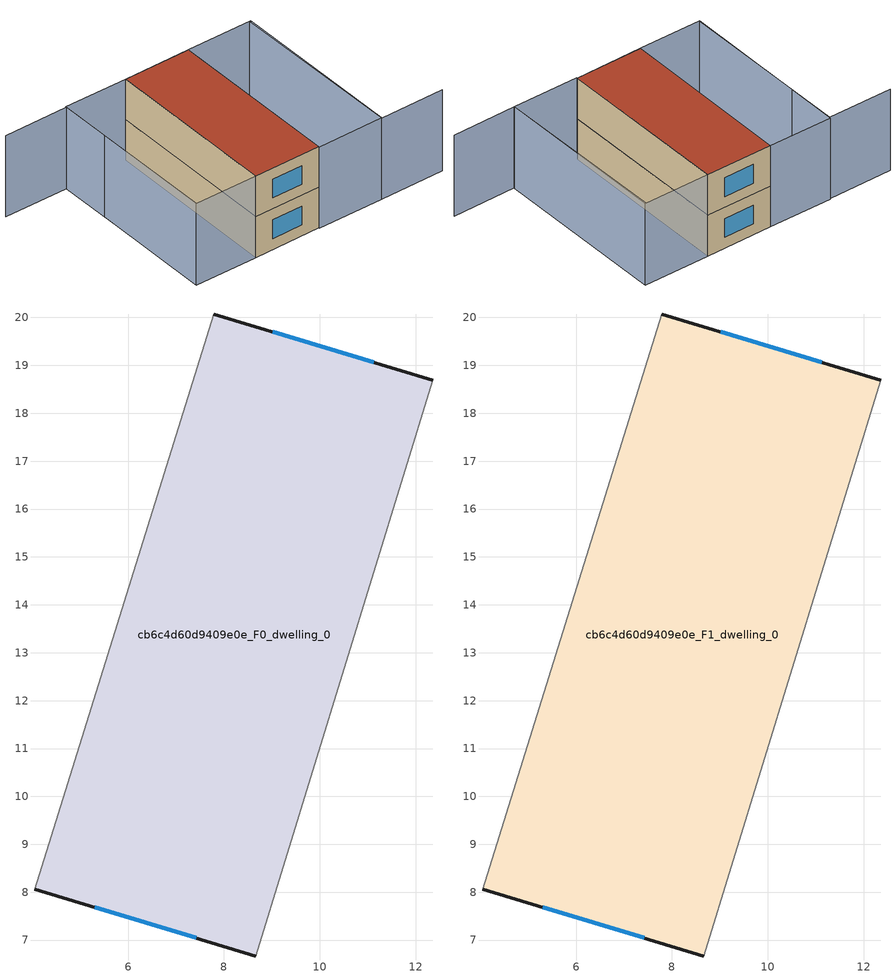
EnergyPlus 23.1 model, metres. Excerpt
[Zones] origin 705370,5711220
cb6c4d60d9409e0e_F0_dwelling_0
 floor ground (EU_floor_Construction): 12.36,18.69 8.67,6.67 4.05,8.06 7.79,20.07 z0
 wall outside (EU_wall_Construction): 12.36,18.69 7.79,20.07 / 4.05,8.06 8.67,6.67 z0:3
 wall adiabatic (EU_wall_Construction): 8.67,6.67 12.36,18.69 / 7.79,20.07 4.05,8.06 z0:3
 window (EU_Window_Construction): 11.12,19.06 9.02,19.7 / 5.3,7.69 7.42,7.04 z0.81:2.19
cb6c4d60d9409e0e_F1_dwelling_0
 floor to cb6c4d60d9409e0e_F0_dwelling_0 (EU_floor_Construction): 12.36,18.69 8.67,6.67 4.05,8.06 7.78,20.07 z3
 wall outside (EU_wall_Construction): 12.36,18.69 7.79,20.07 / 4.05,8.06 8.67,6.67 z3:6
 wall adiabatic (EU_wall_Construction): 8.67,6.67 12.36,18.69 / 7.79,20.07 4.05,8.06 z3:6
 window (EU_Window_Construction): 11.12,19.06 9.02,19.7 / 5.3,7.69 7.42,7.04 z3.81:5.19
 roof outside (EU_roof_Construction): 8.67,6.67 12.36,18.69 7.79,20.07 4.05,8.06 z6
shading: 17.64,3.9 13.22,5.21 / 13.22,5.21 16.81,17.3 / -1.01,22.7 3.41,21.36 / 3.41,21.36 -0.24,9.38 / 8.66,6.63 12.36,18.69 / 12.36,18.69 16.92,17.29 / 16.92,17.29 13.22,5.23 / 13.22,5.23 8.66,6.63 / 7.79,20.07 4.05,8.05 / 4.05,8.05 -0.29,9.4 / -0.29,9.4 3.45,21.42 / 3.45,21.42 7.79,20.07 z0:6
[Building]
EU S2 Campaign: North Axis=0; Terrain=City; Solar Distribution=FullExterior
[Site:Location]
London: Latitude=51.5; Longitude=-0.5; Time Zone=0; Elevation=25
[SizingPeriod:WeatherFileDays]
AnnualSizingPeriod: Begin Month=1; Begin Day of Month=1; End Month=12; End Day of Month=31; Day of Week for Start Day=Monday; Use Weather File Daylight Saving Period=No; Use Weather File Rain and Snow Indicators=No
[MATERIAL]
EU_InternalMass_Material: Roughness=MediumRough; Thickness=0.1; Conductivity=1; Density=1800; Specific Heat=900; Thermal Absorptance=0.9; Solar Absorptance=0.7; Visible Absorptance=0.7
[MATERIAL:NOMASS] Roughness=MediumRough; Thermal Absorptance=0.9; Solar Absorptance=0.7; Visible Absorptance=0.7
Name | Thermal Resistance
EU_wall_NoMass | 0.555556
EU_roof_NoMass | 0.510204
EU_floor_NoMass | 1.68919
[WINDOWMATERIAL:SIMPLEGLAZINGSYSTEM]
EU_Window_SimpleGlazing: UFactor=3.96; Solar Heat Gain Coefficient=0.85; Visible Transmittance=0.85
[CONSTRUCTION]
EU_wall_Construction: EU_wall_NoMass
EU_roof_Construction: EU_roof_NoMass
EU_floor_Construction: EU_floor_NoMass
EU_Window_Construction: EU_Window_SimpleGlazing
EU_InternalMass_Construction: EU_InternalMass_Material
[ZONE] Type=1; Multiplier=1; Ceiling Height=autocalculate; Volume=181.047; Floor Area=autocalculate; Part of Total Floor Area=Yes
cb6c4d60d9409e0e_F0_dwelling_0; cb6c4d60d9409e0e_F1_dwelling_0
[INTERNALMASS] Construction=EU_InternalMass_Construction; Surface Area=60.3489
Name | Zone or ZoneList
cb6c4d60d9409e0e_F0_dwelling_0_EU_InternalMass | cb6c4d60d9409e0e_F0_dwelling_0
cb6c4d60d9409e0e_F1_dwelling_0_EU_InternalMass | cb6c4d60d9409e0e_F1_dwelling_0
[OTHEREQUIPMENT] Fuel Type=Electricity; Design Level Calculation Method=Watts/Area; Power per Zone Floor Area=1; Fraction Latent=0; Fraction Radiant=0; Fraction Lost=0; Carbon Dioxide Generation Rate=0; EndUse Subcategory=EU_Step8_InternalGains
Name | Zone or ZoneList or Space or SpaceList | Schedule
EU_Step8_InternalGain_cb6c4d60d9409e0e_F0_dwelling_0_f000 | cb6c4d60d9409e0e_F0_dwelling_0 | EU_Step8_GainSchedule_cb6c4d60d9409e0e_F0_dwelling_0_f000
EU_Step8_InternalGain_cb6c4d60d9409e0e_F1_dwelling_0_f000 | cb6c4d60d9409e0e_F1_dwelling_0 | EU_Step8_GainSchedule_cb6c4d60d9409e0e_F1_dwelling_0_f000
[ZONEVENTILATION:DESIGNFLOWRATE] Schedule=EU_AlwaysOn; Design Flow Rate Calculation Method=AirChanges/Hour; Air Changes per Hour=0.48; Ventilation Type=Natural; Fan Pressure Rise=0; Fan Total Efficiency=1; Constant Term Coefficient=1; Temperature Term Coefficient=0; Velocity Term Coefficient=0; Velocity Squared Term Coefficient=0; Minimum Indoor Temperature=-100; Maximum Indoor Temperature=100; Delta Temperature=-100; Minimum Outdoor Temperature=-100; Maximum Outdoor Temperature=100; Maximum Wind Speed=40
Name | Zone or ZoneList or Space or SpaceList
EU_ConstantAir_cb6c4d60d9409e0e_F0_dwelling_0 | cb6c4d60d9409e0e_F0_dwelling_0
EU_ConstantAir_cb6c4d60d9409e0e_F1_dwelling_0 | cb6c4d60d9409e0e_F1_dwelling_0
[HVACTEMPLATE:THERMOSTAT] Constant Heating Setpoint=20; Constant Cooling Setpoint=50
EU_HeatOnly_cb6c4d60d9409e0e_F0_dwelling_0; EU_HeatOnly_cb6c4d60d9409e0e_F1_dwelling_0
[HVACTEMPLATE:ZONE:IDEALLOADSAIRSYSTEM] System Availability Schedule=EU_AlwaysOn; Maximum Heating Supply Air Temperature=50; Minimum Cooling Supply Air Temperature=13; Maximum Heating Supply Air Humidity Ratio=0.0156; Minimum Cooling Supply Air Humidity Ratio=0.0077; Heating Limit=NoLimit; Cooling Limit=NoLimit; Heating Availability Schedule=EU_AlwaysOn; Cooling Availability Schedule=EU_CoolingOff; Dehumidification Control Type=ConstantSensibleHeatRatio; Cooling Sensible Heat Ratio=0.7; Dehumidification Setpoint=60; Humidification Control Type=None; Humidification Setpoint=30; Outdoor Air Method=None; Outdoor Air Flow Rate per Person=0.00944; Outdoor Air Flow Rate per Zone Floor Area=0; Outdoor Air Flow Rate per Zone=0; Demand Controlled Ventilation Type=None; Outdoor Air Economizer Type=NoEconomizer; Heat Recovery Type=None; Sensible Heat Recovery Effectiveness=0.7; Latent Heat Recovery Effectiveness=0.65
Name | Template Thermostat
cb6c4d60d9409e0e_F0_dwelling_0 | EU_HeatOnly_cb6c4d60d9409e0e_F0_dwelling_0
cb6c4d60d9409e0e_F1_dwelling_0 | EU_HeatOnly_cb6c4d60d9409e0e_F1_dwelling_0
[SIZING:ZONE] Zone Cooling Design Supply Air Temperature Input Method=SupplyAirTemperature; Zone Cooling Design Supply Air Temperature=13; Zone Heating Design Supply Air Temperature Input Method=SupplyAirTemperature; Zone Heating Design Supply Air Temperature=50; Zone Cooling Design Supply Air Humidity Ratio=0.008; Zone Heating Design Supply Air Humidity Ratio=0.008; Cooling Design Air Flow Method=DesignDay; Cooling Design Air Flow Rate=0; Cooling Minimum Air Flow per Zone Floor Area=0.000762; Cooling Minimum Air Flow=0; Cooling Minimum Air Flow Fraction=0.2; Heating Design Air Flow Method=DesignDay; Heating Design Air Flow Rate=0; Heating Maximum Air Flow per Zone Floor Area=0.002032; Heating Maximum Air Flow=0.141576; Heating Maximum Air Flow Fraction=0.3; Account for Dedicated Outdoor Air System=No; Dedicated Outdoor Air System Control Strategy=NeutralSupplyAir; Dedicated Outdoor Air Low Setpoint Temperature for Design=autosize; Dedicated Outdoor Air High Setpoint Temperature for Design=autosize; Zone Load Sizing Method=Sensible Load Only No Latent Load; Zone Latent Cooling Design Supply Air Humidity Ratio Input Method=HumidityRatioDifference; Zone Cooling Design Supply Air Humidity Ratio Difference=0.005; Zone Latent Heating Design Supply Air Humidity Ratio Input Method=HumidityRatioDifference; Zone Humidification Design Supply Air Humidity Ratio Difference=0.005
cb6c4d60d9409e0e_F0_dwelling_0; cb6c4d60d9409e0e_F1_dwelling_0
[SCHEDULE:CONSTANT]
Name | Hourly Value
EU_AlwaysOn | 1
EU_CoolingOff | 0
[SCHEDULE:FILE] Column Number=1; Rows to Skip at Top=0; Number of Hours of Data=8760; Column Separator=Comma; Interpolate to Timestep=No; Minutes per Item=60; Adjust Schedule for Daylight Savings=Yes
Name | File
EU_Step8_GainSchedule_cb6c4d60d9409e0e_F0_dwelling_0_f000 | ../../schedules/cb6c4d60d9409e0e/cb6c4d60d9409e0e_F0_dwelling_0_f000_gain.csv
EU_Step8_GainSchedule_cb6c4d60d9409e0e_F1_dwelling_0_f000 | ../../schedules/cb6c4d60d9409e0e/cb6c4d60d9409e0e_F1_dwelling_0_f000_gain.csv
